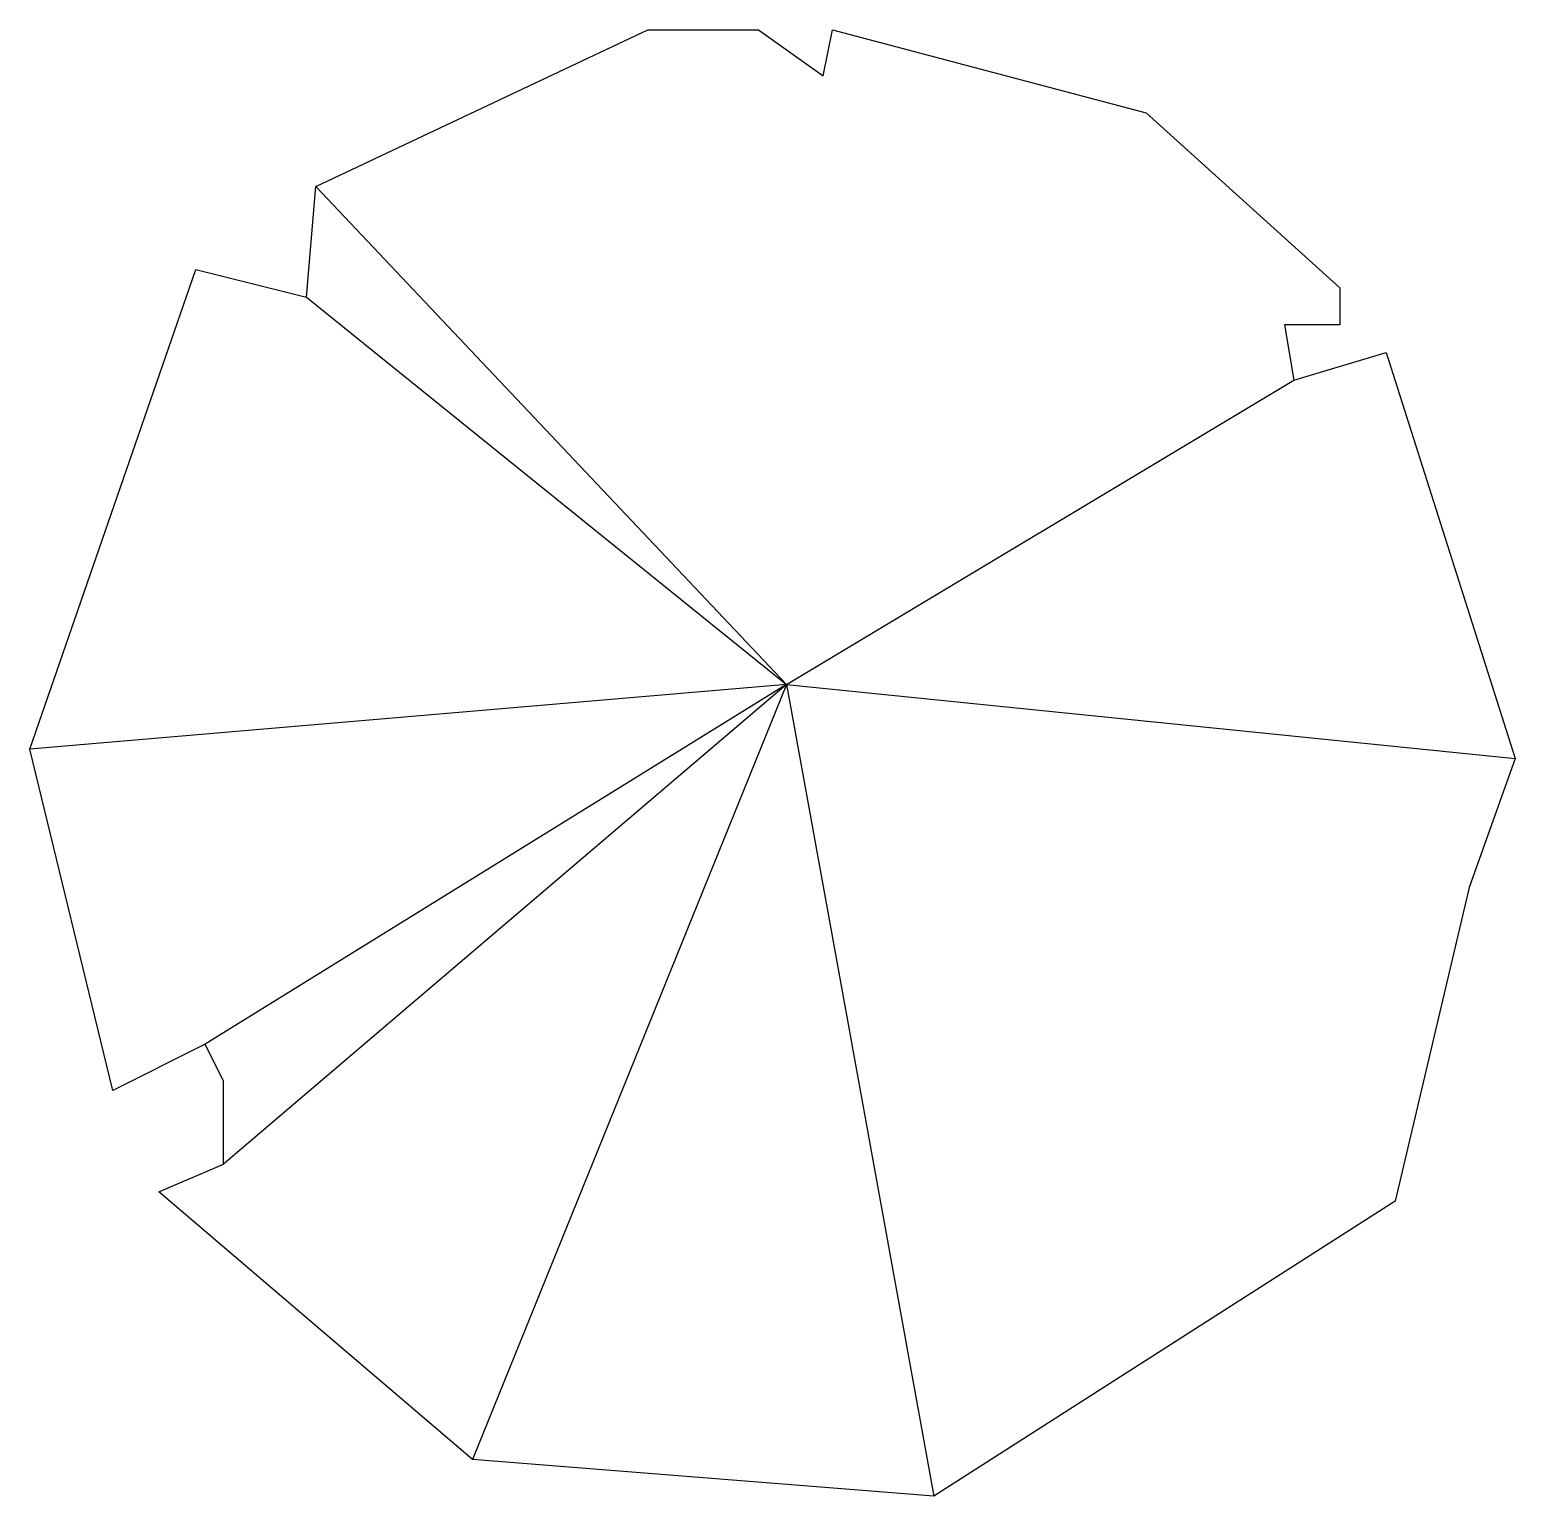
# Model space of a CAD drawing. Extents: x 253.292 to 254.154, y 1727.361 to 1728.211.
import ezdxf

# ---------------------------------------------------------------- set-up
doc = ezdxf.new("R2010")
doc.units = 0
doc.layers.get('0').update_dxf_attribs({"color": 6, "linetype": 'CONTINUOUS'})

msp = doc.modelspace()

# ---------------------------------------------------------------- linework, layer by layer
at = {"color": 0}
for p, q in [((253.73094, 1727.83131), (253.45798, 1728.12016)), ((253.45263, 1728.05597), (253.73094, 1727.83131)), ((253.73094, 1727.83131), (254.0253, 1728.00783)), ((253.73094, 1727.83131), (253.29207, 1727.79387)), ((253.73094, 1727.83131), (253.39376, 1727.62269)), ((253.73094, 1727.83131), (253.40446, 1727.55315)), ((253.73094, 1727.83131), (253.54897, 1727.38198)), ((253.73094, 1727.83131), (254.15375, 1727.78852)), ((253.73094, 1727.83131), (253.81657, 1727.36058))]:
    msp.add_line(p, q, dxfattribs=at)
msp.add_lwpolyline([(253.34024, 1727.59595), (253.29207, 1727.79387), (253.3884, 1728.07202), (253.45263, 1728.05597), (253.45798, 1728.12016), (253.65066, 1728.2111), (253.71488, 1728.2111), (253.75235, 1728.18435), (253.7577, 1728.2111), (253.93967, 1728.16295), (254.05206, 1728.06132), (254.05206, 1728.03992), (254.01995, 1728.03992), (254.0253, 1728.00783), (254.07882, 1728.02388), (254.15375, 1727.78852), (254.12699, 1727.71363), (254.08417, 1727.53176), (253.81657, 1727.36058), (253.54897, 1727.38198), (253.367, 1727.53711), (253.40446, 1727.55315), (253.40446, 1727.6013), (253.39376, 1727.62269)], close=True, dxfattribs=at)

doc.saveas('drawing.dxf')
